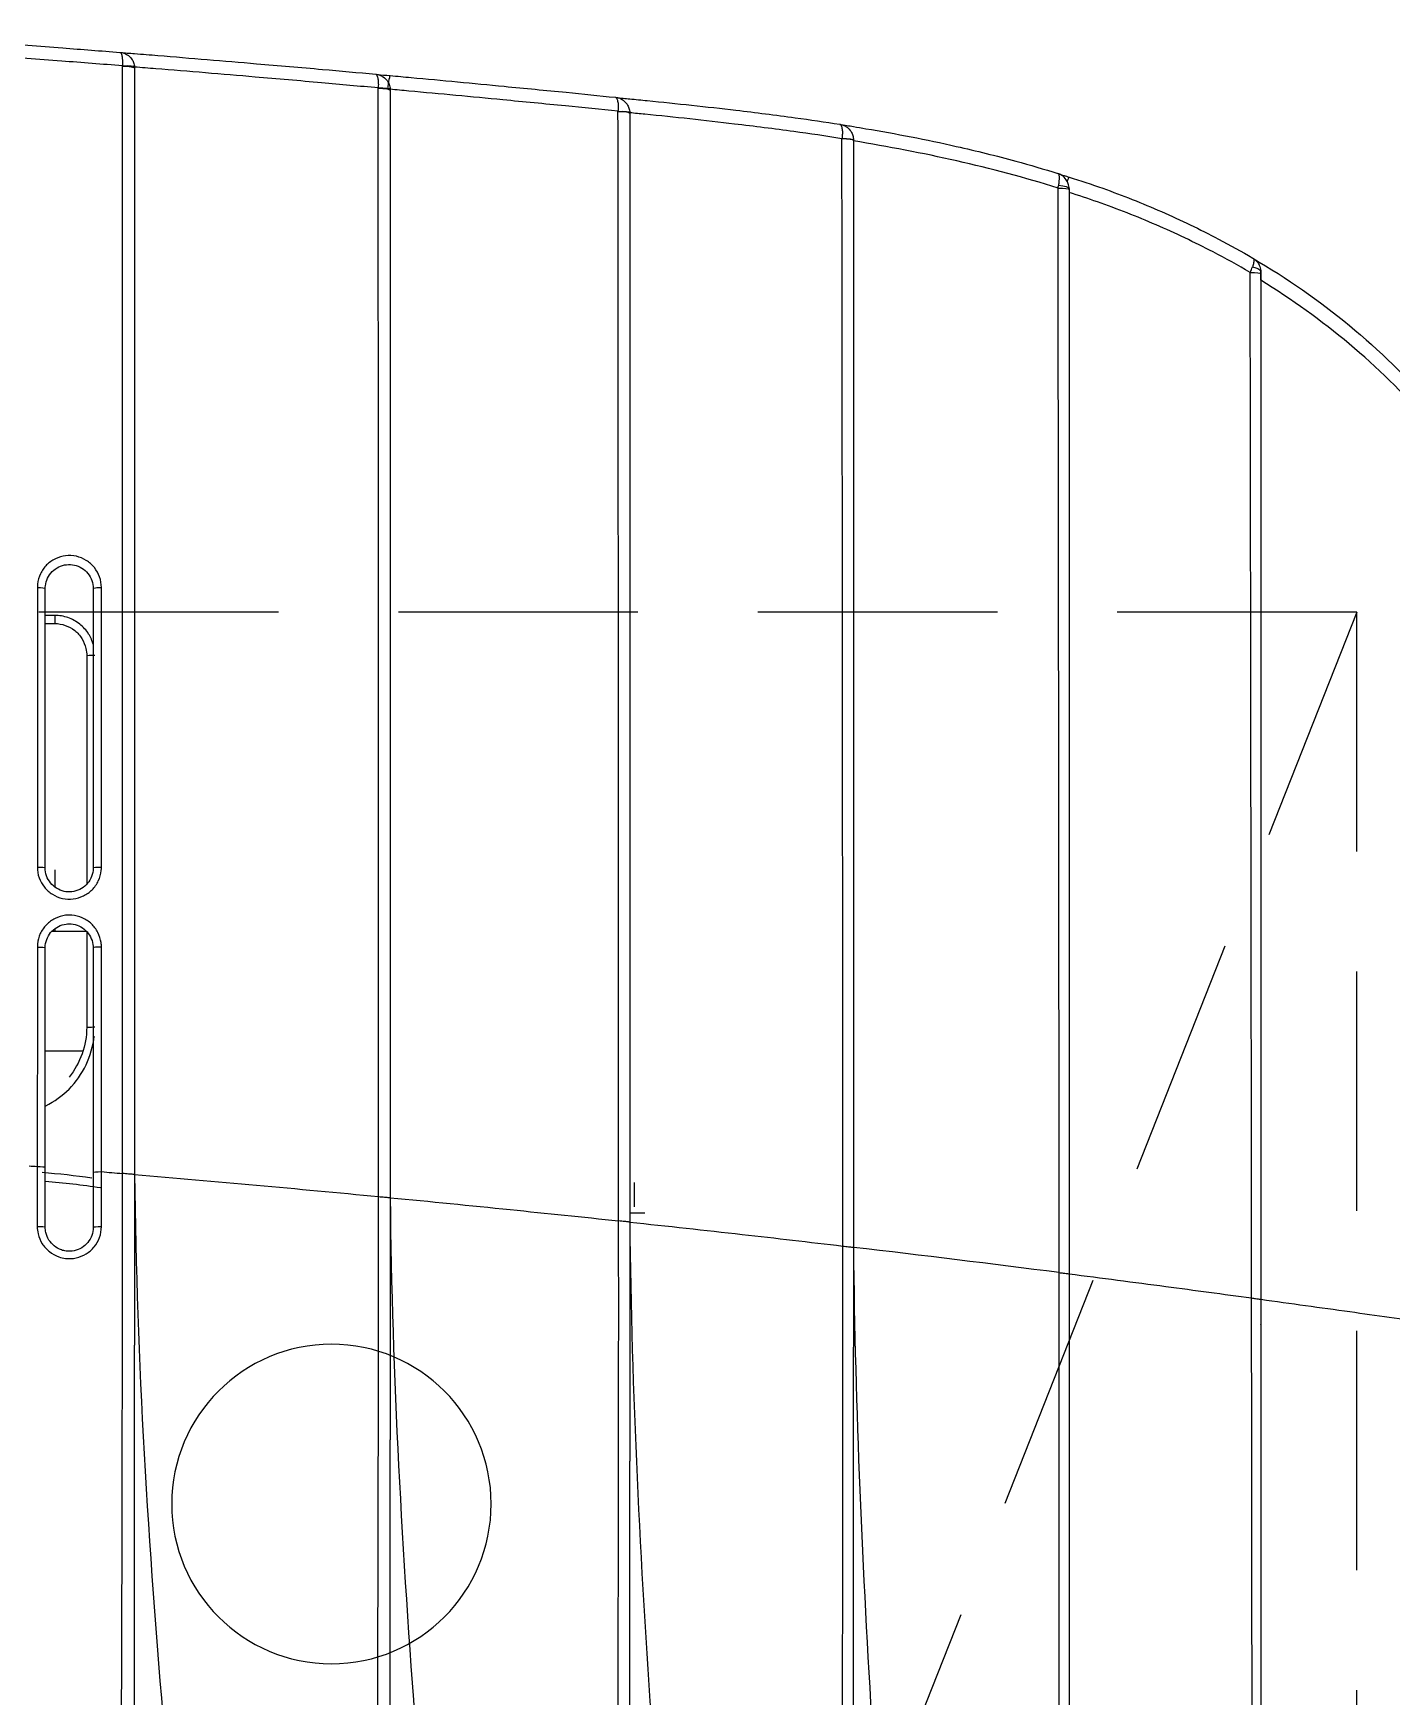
# Model space of a CAD drawing. Header units: millimetres. Extents: x 389217 to 432717, y 56032 to 85056.
# Drawn here: x 425436.2 to 425538.2, y 60834.2 to 60959.2 of the extents above; entities that cross this region are included whole.
import ezdxf

# ---------------------------------------------------------------- set-up
doc = ezdxf.new("R2010")
doc.units = ezdxf.units.MM
doc.header["$LTSCALE"] = 60
doc.linetypes.add('HIDDEN', pattern=[0.375, 0.25, -0.125])
doc.layers.add('06-LIGHT', color=4, linetype='Continuous')

# ---------------------------------------------------------------- blocks, each defined once
blk = doc.blocks.new('*U20')
at = {"color": 1, "linetype": 'HIDDEN'}
blk.add_line((39.94, 14.99), (1179.94, 464.99), dxfattribs=at)
at = {"color": 8}
for p, q in [((67.44, 94.76), (67.44, 97.1)), ((56.09, 96.5), (57.14, 96.5)), ((59.79, 96.5), (59.94, 96.5)), ((59.94, 94.5), (59.94, 96.69)), ((5.89, 91.5), (5.89, 91.5)), ((7.26, 75.5), (7.26, 75.5)), ((77.19, 60.2), (75.66, 60.2)), ((91.53, 33), (91.53, 33)), ((18.64, 21), (18.64, 21)), ((84.55, 21), (84.54, 21))]:
    blk.add_line(p, q, dxfattribs=at)
at = {"color": 1, "linetype": 'HIDDEN'}
blk.add_lwpolyline([(1179.94, 464.99), (1179.94, 14.99), (39.94, 14.99), (39.94, 464.99)], close=True, dxfattribs=at)
at = {"color": 8, "ltscale": 5}
blk.add_circle((95.79, 79.18), 10, dxfattribs=at)
at = {"color": 8}
for centre, major_axis, ratio, start_param, end_param in [((38.46, 97.6), (0, -0.5), 0.120728, 4.718615, 6.283185), ((55.96, 97.6), (0, 0.5), 0.10335, 1.576989, 3.141593), ((40.16, 96.5), (-0.5, 0), 0.00112, 1.53589, 3.141593), ((38.46, 93.6), (0, 0.5), 0.120552, 0, 1.609749), ((42.66, 94), (0, -0.5), 0.0349, 3.141593, 4.713595), ((55.96, 93.6), (0, -0.5), 0.103408, 3.141593, 4.75217), ((65.94, 94), (0, -0.5), 0.0349, 3.141593, 4.713595), ((5.87, 92.3), (0.067, 0.797), 0.161273, 1.629867, 3.14204), ((5.89, 92.3), (0, -0.8), 0.165536, 4.757669, 6.283185), ((7.25, 76.3), (0.052, 0.798), 0.150698, 1.642644, 3.141934), ((7.26, 76.3), (0, -0.8), 0.154906, 4.774382, 6.283185), ((8.7, 61.3), (0.033, 0.799), 0.136296, 1.657406, 3.14181), ((8.7, 61.3), (0, -0.8), 0.139682, 4.79332, 6.283185), ((10.39, 47.3), (0, 0.8), 0.145746, 1.678566, 3.141593), ((10.39, 47.3), (0, -0.8), 0.119511, 4.816375, 6.283185), ((13.43, 33.8), (0, -0.8), 0.265872, 4.896749, 6.283185), ((13.47, 33.8), (0, -0.8), 0.09375, 4.847187, 6.283185), ((18.64, 21.8), (0, 0.8), 0.414276, 1.924747, 3.141593), ((18.73, 21.8), (0, -0.8), 0.065781, 4.887072, 6.283185)]:
    blk.add_ellipse(centre, major_axis=major_axis, ratio=ratio, start_param=start_param, end_param=end_param, dxfattribs=at)
for points, degree, knots in [([(3.7, 108.5), (3.7, 108.5), (3.7, 108.5), (3.74, 107.97), (3.78, 107.43), (3.96, 104.72), (4.12, 102.54), (4.39, 98.91), (4.5, 97.46), (4.71, 94.81), (4.8, 93.61), (4.9, 92.42)], 3, [0, 0, 0, 0, 0.000004, 0.000004, 0.099857, 0.099857, 0.50649, 0.50649, 0.77742, 0.77742, 1, 1, 1, 1]), ([(5.74, 92.26), (5.64, 93.53), (5.54, 94.8), (5.33, 97.53), (5.22, 98.99), (4.95, 102.65), (4.79, 104.85), (4.61, 107.52), (4.57, 108.01), (4.54, 108.5), (4.54, 108.5), (4.54, 108.5)], 3, [0, 0, 0, 0, 0.233824, 0.233824, 0.504066, 0.504066, 0.909668, 0.909668, 0.999996, 0.999996, 1, 1, 1, 1]), ([(38.4, 93.58), (38.18, 93.58), (37.95, 93.62), (37.53, 93.77), (37.33, 93.88), (36.98, 94.16), (36.82, 94.34), (36.59, 94.72), (36.5, 94.93), (36.4, 95.37), (36.39, 95.6), (36.44, 96.04), (36.51, 96.26), (36.7, 96.67), (36.84, 96.85), (37.15, 97.17), (37.34, 97.3), (37.74, 97.49), (37.97, 97.56), (38.26, 97.59), (38.33, 97.59), (38.4, 97.59)], 3, [0, 0, 0, 0, 0.107882, 0.107882, 0.215881, 0.215881, 0.323448, 0.323448, 0.430427, 0.430427, 0.537061, 0.537061, 0.643664, 0.643664, 0.750524, 0.750524, 0.857857, 0.857857, 0.965748, 0.965748, 1, 1, 1, 1]), ([(38.46, 97.1), (38.41, 97.1), (38.36, 97.09), (38.14, 97.07), (37.97, 97.02), (37.67, 96.88), (37.53, 96.78), (37.29, 96.54), (37.19, 96.4), (37.04, 96.1), (36.99, 95.94), (36.96, 95.61), (36.96, 95.44), (37.04, 95.11), (37.1, 94.95), (37.28, 94.66), (37.39, 94.53), (37.66, 94.32), (37.81, 94.24), (38.13, 94.13), (38.3, 94.1), (38.46, 94.1)], 3, [0, 0, 0, 0, 0.034419, 0.034419, 0.142762, 0.142762, 0.250327, 0.250327, 0.357125, 0.357125, 0.463407, 0.463407, 0.569594, 0.569594, 0.676176, 0.676176, 0.783568, 0.783568, 0.891704, 0.891704, 1, 1, 1, 1]), ([(38.4, 97.59), (38.74, 97.59), (39.07, 97.59), (40.72, 97.59), (42.05, 97.59), (47.55, 97.59), (51.73, 97.59), (55.91, 97.59)], 3, [0, 0, 0, 0, 0.056754, 0.056754, 0.283771, 0.283771, 1, 1, 1, 1]), ([(55.91, 97.59), (56.14, 97.59), (56.37, 97.56), (56.79, 97.41), (56.99, 97.29), (57.34, 97.01), (57.5, 96.84), (57.73, 96.45), (57.82, 96.24), (57.92, 95.8), (57.93, 95.57), (57.87, 95.13), (57.81, 94.91), (57.62, 94.51), (57.48, 94.32), (57.17, 94), (56.98, 93.87), (56.57, 93.68), (56.35, 93.61), (56.06, 93.58), (55.98, 93.58), (55.91, 93.58)], 3, [0, 0, 0, 0, 0.10783, 0.10783, 0.215762, 0.215762, 0.323471, 0.323471, 0.430614, 0.430614, 0.537253, 0.537253, 0.64376, 0.64376, 0.750608, 0.750608, 0.858075, 0.858075, 0.966084, 0.966084, 1, 1, 1, 1]), ([(55.96, 94.1), (56.02, 94.1), (56.07, 94.1), (56.29, 94.12), (56.46, 94.17), (56.76, 94.32), (56.9, 94.42), (57.14, 94.65), (57.24, 94.79), (57.39, 95.09), (57.43, 95.26), (57.47, 95.59), (57.47, 95.76), (57.39, 96.08), (57.33, 96.24), (57.15, 96.53), (57.04, 96.66), (56.77, 96.87), (56.62, 96.96), (56.3, 97.07), (56.13, 97.1), (55.96, 97.1)], 3, [0, 0, 0, 0, 0.034044, 0.034044, 0.142449, 0.142449, 0.250168, 0.250168, 0.356996, 0.356996, 0.463211, 0.463211, 0.569418, 0.569418, 0.67619, 0.67619, 0.783761, 0.783761, 0.891835, 0.891835, 1, 1, 1, 1]), ([(60.92, 93.58), (60.82, 93.58), (60.73, 93.58), (60.42, 93.63), (60.2, 93.7), (59.8, 93.91), (59.61, 94.04), (59.31, 94.37), (59.18, 94.57), (59, 94.98), (58.94, 95.2), (58.91, 95.56), (58.91, 95.7), (58.96, 96.06), (59.03, 96.28), (59.23, 96.68), (59.36, 96.87), (59.68, 97.18), (59.87, 97.31), (60.28, 97.5), (60.5, 97.56), (60.79, 97.59), (60.85, 97.59), (60.92, 97.59)], 3, [0, 0, 0, 0, 0.043237, 0.043237, 0.151417, 0.151417, 0.259221, 0.259221, 0.366628, 0.366628, 0.473779, 0.473779, 0.539795, 0.539795, 0.647301, 0.647301, 0.754686, 0.754686, 0.862228, 0.862228, 0.97008, 0.97008, 1, 1, 1, 1]), ([(60.96, 97.1), (60.92, 97.1), (60.87, 97.1), (60.66, 97.07), (60.49, 97.03), (60.18, 96.89), (60.04, 96.79), (59.8, 96.56), (59.7, 96.42), (59.55, 96.12), (59.5, 95.95), (59.47, 95.68), (59.46, 95.58), (59.48, 95.31), (59.53, 95.14), (59.66, 94.84), (59.76, 94.69), (59.99, 94.45), (60.13, 94.34), (60.43, 94.19), (60.59, 94.13), (60.83, 94.1), (60.9, 94.1), (60.96, 94.1)], 3, [0, 0, 0, 0, 0.029999, 0.029999, 0.138229, 0.138229, 0.245973, 0.245973, 0.35332, 0.35332, 0.460576, 0.460576, 0.526373, 0.526373, 0.633179, 0.633179, 0.740371, 0.740371, 0.848192, 0.848192, 0.95664, 0.95664, 1, 1, 1, 1]), ([(60.92, 97.59), (61.25, 97.59), (61.58, 97.59), (63.24, 97.59), (64.56, 97.59), (68.81, 97.59), (71.73, 97.6), (74.66, 97.6), (74.66, 97.6), (74.66, 97.6)], 3, [0, 0, 0, 0, 0.072467, 0.072467, 0.362336, 0.362336, 0.999996, 0.999996, 1, 1, 1, 1]), ([(70.85, 97.07), (70.59, 96.53), (70.23, 96.03), (68.93, 94.73), (67.75, 94.17), (66.5, 94.03)], 3, [0, 0, 0, 0, 0.32606, 0.32606, 1, 1, 1, 1]), ([(74.66, 97.6), (74.66, 97.6), (74.66, 97.6), (74.99, 97.6), (75.32, 97.6), (76.58, 97.6), (77.5, 97.6), (78.43, 97.6)], 3, [0, 0, 0, 0, 0.000016, 0.000016, 0.264399, 0.264399, 1, 1, 1, 1]), ([(78.43, 97.6), (78.57, 97.6), (78.72, 97.58), (79.09, 97.5), (79.3, 97.41), (79.68, 97.17), (79.85, 97.01), (80.13, 96.66), (80.24, 96.46), (80.36, 96.11), (80.39, 95.97), (80.44, 95.61), (80.43, 95.38), (80.33, 94.94), (80.25, 94.73), (80.01, 94.35), (79.86, 94.18), (79.52, 93.89), (79.32, 93.78), (78.89, 93.62), (78.66, 93.58), (78.42, 93.58)], 3, [0, 0, 0, 0, 0.070469, 0.070469, 0.178273, 0.178273, 0.285981, 0.285981, 0.393451, 0.393451, 0.45984, 0.45984, 0.56702, 0.56702, 0.674158, 0.674158, 0.781457, 0.781457, 0.889124, 0.889124, 1, 1, 1, 1]), ([(78.46, 94.1), (78.47, 94.1), (78.47, 94.1), (78.65, 94.1), (78.82, 94.13), (79.13, 94.24), (79.28, 94.33), (79.54, 94.54), (79.66, 94.67), (79.83, 94.96), (79.89, 95.12), (79.97, 95.44), (79.97, 95.62), (79.94, 95.89), (79.92, 95.99), (79.83, 96.25), (79.74, 96.4), (79.53, 96.66), (79.4, 96.78), (79.12, 96.96), (78.96, 97.02), (78.69, 97.08), (78.58, 97.1), (78.46, 97.1)], 3, [0, 0, 0, 0, 0.002854, 0.002854, 0.111107, 0.111107, 0.219012, 0.219012, 0.32633, 0.32633, 0.433264, 0.433264, 0.540124, 0.540124, 0.606323, 0.606323, 0.713618, 0.713618, 0.821361, 0.821361, 0.929377, 0.929377, 1, 1, 1, 1]), ([(42, 94.08), (41.76, 94.15), (41.53, 94.25), (41.08, 94.53), (40.87, 94.72), (40.52, 95.16), (40.38, 95.41), (40.2, 95.94), (40.15, 96.22), (40.15, 96.5)], 3, [0, 0, 0, 0, 0.228215, 0.228215, 0.485519, 0.485519, 0.742758, 0.742758, 1, 1, 1, 1]), ([(40.66, 96.5), (40.66, 96.28), (40.7, 96.05), (40.85, 95.63), (40.96, 95.43), (41.24, 95.08), (41.41, 94.92), (41.79, 94.69), (42.01, 94.6), (42.37, 94.52), (42.52, 94.5), (42.66, 94.5)], 3, [0, 0, 0, 0, 0.214742, 0.214742, 0.429493, 0.429493, 0.644321, 0.644321, 0.859295, 0.859295, 1, 1, 1, 1]), ([(55.91, 93.58), (55.58, 93.58), (55.25, 93.58), (53.59, 93.58), (52.27, 93.58), (46.76, 93.58), (42.58, 93.58), (38.4, 93.58)], 3, [0, 0, 0, 0, 0.056755, 0.056755, 0.283775, 0.283775, 1, 1, 1, 1]), ([(74.98, 93.58), (74.98, 93.58), (74.98, 93.58), (74.65, 93.58), (74.32, 93.58), (72.66, 93.58), (71.33, 93.58), (66.97, 93.58), (63.94, 93.58), (60.92, 93.58)], 3, [0, 0, 0, 0, 0.000004, 0.000004, 0.070781, 0.070781, 0.353888, 0.353888, 1, 1, 1, 1]), ([(78.42, 93.58), (78.09, 93.58), (77.76, 93.58), (76.61, 93.58), (75.8, 93.58), (74.98, 93.58), (74.98, 93.58), (74.98, 93.58)], 3, [0, 0, 0, 0, 0.289659, 0.289659, 0.999983, 0.999983, 1, 1, 1, 1]), ([(4.9, 92.42), (4.9, 92.42), (4.9, 92.42), (4.9, 92.4), (4.91, 92.38), (4.95, 92.35), (4.98, 92.34), (5.08, 92.3), (5.16, 92.29), (5.31, 92.27), (5.39, 92.26), (5.55, 92.26), (5.65, 92.26), (5.74, 92.26)], 3, [0, 0, 0, 0, 0.004579, 0.004579, 0.181838, 0.181838, 0.349144, 0.349144, 0.6109, 0.6109, 0.796796, 0.796796, 1, 1, 1, 1]), ([(4.9, 92.42), (4.9, 92.42), (4.9, 92.42), (4.9, 92.33), (4.92, 92.25), (4.97, 92.1), (5.01, 92.03), (5.11, 91.86), (5.2, 91.77), (5.37, 91.64), (5.45, 91.6), (5.62, 91.53), (5.71, 91.51), (5.81, 91.5)], 3, [0, 0, 0, 0, 0.004579, 0.004579, 0.181841, 0.181841, 0.349149, 0.349149, 0.610898, 0.610898, 0.796793, 0.796793, 1, 1, 1, 1]), ([(75.09, 92.26), (69.32, 92.26), (63.54, 92.26), (51.83, 92.26), (45.9, 92.26), (33.39, 92.26), (26.81, 92.26), (15.41, 92.26), (10.58, 92.26), (5.76, 92.26)], 3, [0, 0, 0, 0, 0.249054, 0.249054, 0.505367, 0.505367, 0.790188, 0.790188, 1, 1, 1, 1]), ([(75.16, 91.5), (75.16, 91.52), (75.15, 91.56), (75.13, 91.86), (75.11, 92.13), (75.09, 92.26)], 3, [0, 0, 0, 0, 0.333195, 0.666203, 1, 1, 1, 1]), ([(4.97, 91.5), (4.97, 91.5), (4.97, 91.5), (5.01, 91.01), (5.05, 90.53), (5.26, 87.99), (5.43, 85.92), (5.72, 82.49), (5.84, 81.11), (6.06, 78.63), (6.16, 77.52), (6.26, 76.41)], 3, [0, 0, 0, 0, 0.000004, 0.000004, 0.096735, 0.096735, 0.506429, 0.506429, 0.779373, 0.779373, 1, 1, 1, 1]), ([(7.12, 76.25), (7.02, 77.43), (6.91, 78.61), (6.68, 81.18), (6.56, 82.57), (6.26, 86.03), (6.09, 88.11), (5.89, 90.62), (5.85, 91.06), (5.82, 91.5), (5.82, 91.5), (5.82, 91.5)], 3, [0, 0, 0, 0, 0.232545, 0.232545, 0.504897, 0.504897, 0.913704, 0.913704, 0.999996, 0.999996, 1, 1, 1, 1]), ([(5.89, 91.5), (10.7, 91.5), (15.53, 91.5), (26.92, 91.5), (33.49, 91.5), (45.99, 91.5), (51.92, 91.5), (63.62, 91.5), (69.39, 91.5), (75.16, 91.5)], 3, [0, 0, 0, 0, 0.20974, 0.20974, 0.494552, 0.494552, 0.750903, 0.750903, 1, 1, 1, 1]), ([(6.26, 76.41), (6.26, 76.41), (6.26, 76.41), (6.27, 76.4), (6.27, 76.4), (6.27, 76.38), (6.28, 76.37), (6.32, 76.34), (6.36, 76.32), (6.45, 76.29), (6.53, 76.27), (6.69, 76.25), (6.77, 76.25), (6.94, 76.24), (7.03, 76.25), (7.12, 76.25)], 3, [0, 0, 0, 0, 0.004554, 0.004554, 0.044272, 0.044272, 0.184889, 0.184889, 0.355045, 0.355045, 0.613023, 0.613023, 0.798214, 0.798214, 1, 1, 1, 1]), ([(6.26, 76.41), (6.26, 76.41), (6.27, 76.41), (6.27, 76.38), (6.27, 76.37), (6.28, 76.28), (6.3, 76.22), (6.35, 76.08), (6.39, 76.01), (6.5, 75.84), (6.58, 75.75), (6.75, 75.63), (6.83, 75.59), (7, 75.53), (7.1, 75.51), (7.2, 75.5)], 3, [0, 0, 0, 0, 0.004555, 0.004555, 0.044275, 0.044275, 0.184893, 0.184893, 0.355049, 0.355049, 0.61302, 0.61302, 0.79821, 0.79821, 1, 1, 1, 1]), ([(76.54, 76.23), (76.55, 76.1), (76.57, 75.84), (76.6, 75.56), (76.61, 75.52), (76.61, 75.5)], 3, [0, 0, 0, 0, 0.336886, 0.669865, 1, 1, 1, 1]), ([(6.35, 75.5), (6.35, 75.5), (6.35, 75.5), (6.39, 75.06), (6.43, 74.63), (6.65, 72.25), (6.83, 70.31), (7.15, 67.07), (7.27, 65.77), (7.5, 63.45), (7.61, 62.43), (7.71, 61.4)], 3, [0, 0, 0, 0, 0.000004, 0.000004, 0.093122, 0.093122, 0.506225, 0.506225, 0.781415, 0.781415, 1, 1, 1, 1]), ([(8.58, 61.24), (8.47, 62.33), (8.36, 63.43), (8.12, 65.84), (8, 67.14), (7.68, 70.41), (7.5, 72.38), (7.28, 74.72), (7.24, 75.11), (7.21, 75.5), (7.21, 75.5), (7.21, 75.5)], 3, [0, 0, 0, 0, 0.231179, 0.231179, 0.505815, 0.505815, 0.918087, 0.918087, 0.999996, 0.999996, 1, 1, 1, 1]), ([(7.26, 75.5), (23.13, 75.5), (41.41, 75.5), (58.56, 75.5), (76.61, 75.5)], 2, [0, 0, 0, 0.492905, 0.492905, 1, 1, 1]), ([(76.61, 75.5), (76.85, 73), (77.33, 68.21), (77.82, 63.45), (78.06, 61.2)], 3, [0, 0, 0, 0, 0.524499, 1, 1, 1, 1]), ([(7.71, 61.4), (7.71, 61.4), (7.71, 61.4), (7.71, 61.39), (7.71, 61.38), (7.72, 61.36), (7.73, 61.35), (7.78, 61.32), (7.81, 61.3), (7.91, 61.27), (7.99, 61.25), (8.15, 61.23), (8.23, 61.23), (8.4, 61.23), (8.49, 61.23), (8.58, 61.24)], 3, [0, 0, 0, 0, 0.004516, 0.004516, 0.060274, 0.060274, 0.189768, 0.189768, 0.363921, 0.363921, 0.61661, 0.61661, 0.800474, 0.800474, 1, 1, 1, 1]), ([(7.71, 61.4), (7.71, 61.4), (7.71, 61.4), (7.71, 61.37), (7.72, 61.34), (7.73, 61.25), (7.75, 61.19), (7.8, 61.06), (7.84, 60.99), (7.96, 60.82), (8.05, 60.74), (8.22, 60.62), (8.3, 60.58), (8.47, 60.52), (8.57, 60.5), (8.66, 60.5)], 3, [0, 0, 0, 0, 0.004516, 0.004516, 0.060277, 0.060277, 0.189772, 0.189772, 0.363924, 0.363924, 0.616606, 0.616606, 0.800469, 0.800469, 1, 1, 1, 1]), ([(7.72, 61.35), (7.75, 61.07), (7.78, 60.78), (7.84, 60.14), (7.88, 59.77), (8.1, 57.56), (8.3, 55.7), (8.66, 52.62), (8.82, 51.38), (9.12, 49.21), (9.25, 48.28), (9.4, 47.35)], 3, [0, 0, 0, 0, 0.060502, 0.060502, 0.138457, 0.138457, 0.534383, 0.534383, 0.798681, 0.798681, 1, 1, 1, 1]), ([(10.3, 47.22), (10.14, 48.22), (9.99, 49.22), (9.69, 51.46), (9.53, 52.7), (9.16, 55.81), (8.96, 57.68), (8.74, 59.87), (8.71, 60.18), (8.68, 60.5), (8.68, 60.5), (8.68, 60.5)], 3, [0, 0, 0, 0, 0.227114, 0.227114, 0.507581, 0.507581, 0.928515, 0.928515, 0.999968, 0.999968, 1, 1, 1, 1]), ([(78.14, 60.5), (78.14, 60.52), (78.13, 60.55), (78.1, 60.82), (78.08, 61.07), (78.06, 61.2)], 3, [0, 0, 0, 0, 0.326547, 0.659518, 1, 1, 1, 1]), ([(78.14, 60.5), (78.39, 58.15), (78.88, 53.68), (79.39, 49.25), (79.64, 47.16)], 3, [0, 0, 0, 0, 0.524989, 1, 1, 1, 1]), ([(9.4, 47.35), (9.4, 47.35), (9.4, 47.34), (9.4, 47.34), (9.4, 47.33), (9.41, 47.31), (9.42, 47.3), (9.46, 47.27), (9.5, 47.25), (9.6, 47.22), (9.68, 47.21), (9.84, 47.19), (9.91, 47.19), (10.08, 47.2), (10.18, 47.2), (10.27, 47.21)], 3, [0, 0, 0, 0, 0.004561, 0.004561, 0.045321, 0.045321, 0.183106, 0.183106, 0.351747, 0.351747, 0.609125, 0.609125, 0.796595, 0.796595, 1, 1, 1, 1]), ([(9.4, 47.35), (9.4, 47.34), (9.4, 47.34), (9.4, 47.32), (9.41, 47.3), (9.43, 47.22), (9.45, 47.16), (9.5, 47.03), (9.54, 46.96), (9.66, 46.8), (9.76, 46.71), (9.93, 46.6), (10.02, 46.57), (10.19, 46.51), (10.29, 46.5), (10.39, 46.5)], 3, [0, 0, 0, 0, 0.00456, 0.00456, 0.045326, 0.045326, 0.183125, 0.183125, 0.351772, 0.351772, 0.609152, 0.609152, 0.796616, 0.796616, 1, 1, 1, 1]), ([(79.64, 47.16), (79.65, 47.04), (79.68, 46.8), (79.71, 46.55), (79.72, 46.52), (79.72, 46.5)], 3, [0, 0, 0, 0, 0.344544, 0.677528, 1, 1, 1, 1]), ([(9.54, 46.5), (9.54, 46.5), (9.54, 46.5), (9.58, 46.24), (9.63, 45.98), (9.99, 43.82), (10.36, 41.93), (11.06, 38.81), (11.37, 37.56), (11.95, 35.45), (12.21, 34.57), (12.48, 33.7)], 3, [0, 0, 0, 0, 0.000005, 0.000005, 0.060466, 0.060466, 0.498822, 0.498822, 0.791344, 0.791344, 1, 1, 1, 1]), ([(13.22, 33.65), (13.13, 33.63), (13.03, 33.62), (12.87, 33.6), (12.8, 33.6), (12.65, 33.6), (12.58, 33.62), (12.51, 33.66), (12.49, 33.68), (12.48, 33.7), (12.48, 33.7), (12.48, 33.7)], 3, [0, 0, 0, 0, 0.244338, 0.244338, 0.46683, 0.46683, 0.78498, 0.78498, 0.994908, 0.994908, 1, 1, 1, 1]), ([(13.43, 33), (13.33, 33), (13.22, 33.02), (13.04, 33.08), (12.95, 33.12), (12.76, 33.25), (12.67, 33.35), (12.55, 33.53), (12.51, 33.61), (12.48, 33.7), (12.48, 33.7), (12.48, 33.7)], 3, [0, 0, 0, 0, 0.244299, 0.244299, 0.466785, 0.466785, 0.784954, 0.784954, 0.994912, 0.994912, 1, 1, 1, 1]), ([(12.48, 33.7), (12.53, 33.57), (12.57, 33.44), (12.64, 33.21), (12.67, 33.1), (12.71, 33), (12.71, 33), (12.71, 33)], 3, [0, 0, 0, 0, 0.553326, 0.553326, 0.999919, 0.999919, 1, 1, 1, 1]), ([(81.3, 33.62), (81.31, 33.53), (81.32, 33.45), (81.34, 33.29), (81.35, 33.23), (81.36, 33.12), (81.37, 33.07), (81.38, 33.02), (81.38, 33), (81.38, 33)], 3, [0, 0, 0, 0, 0.251918, 0.251918, 0.503947, 0.503947, 0.754391, 0.754391, 1, 1, 1, 1]), ([(12.71, 33), (12.71, 33), (12.71, 33), (12.93, 32.29), (13.16, 31.59), (13.85, 29.65), (14.34, 28.42), (15.39, 26), (15.97, 24.81), (16.97, 22.92), (17.36, 22.2), (17.78, 21.49)], 3, [0, 0, 0, 0, 0.000005, 0.000005, 0.176011, 0.176011, 0.489497, 0.489497, 0.803985, 0.803985, 1, 1, 1, 1]), ([(18.67, 21.66), (18.23, 22.42), (17.8, 23.2), (16.79, 25.15), (16.22, 26.34), (15.18, 28.75), (14.7, 29.98), (14.05, 31.81), (13.86, 32.4), (13.67, 33)], 3, [0, 0, 0, 0, 0.213946, 0.213946, 0.53186, 0.53186, 0.848701, 0.848701, 1, 1, 1, 1]), ([(81.38, 33), (81.64, 30.97), (82.14, 27.12), (82.65, 23.34), (82.89, 21.57)], 3, [0, 0, 0, 0, 0.525747, 1, 1, 1, 1]), ([(17.78, 21.49), (17.78, 21.49), (17.78, 21.49), (17.79, 21.47), (17.82, 21.45), (17.91, 21.43), (17.98, 21.43), (18.15, 21.46), (18.24, 21.49), (18.33, 21.52)], 3, [0, 0, 0, 0, 0.00621, 0.00621, 0.286125, 0.286125, 0.666926, 0.666926, 1, 1, 1, 1]), ([(17.78, 21.49), (17.78, 21.49), (17.78, 21.49), (17.83, 21.41), (17.89, 21.33), (18.06, 21.18), (18.18, 21.11), (18.41, 21.02), (18.53, 21), (18.64, 21)], 3, [0, 0, 0, 0, 0.006203, 0.006203, 0.286153, 0.286153, 0.666961, 0.666961, 1, 1, 1, 1]), ([(18.64, 21), (18.64, 21), (18.65, 21), (18.67, 21), (18.7, 21), (18.73, 21)], 3, [0, 0, 0, 0, 0.078683, 0.078683, 1, 1, 1, 1]), ([(19.17, 21), (19, 21), (18.83, 21), (18.66, 21), (18.65, 21), (18.64, 21)], 3, [0, 0, 0, 0, 0.941032, 0.941032, 1, 1, 1, 1]), ([(82.89, 21.57), (74.02, 21.58), (65.16, 21.59), (46.46, 21.62), (36.63, 21.63), (24.09, 21.65), (21.38, 21.66), (18.67, 21.66)], 3, [0, 0, 0, 0, 0.413984, 0.413984, 0.873443, 0.873443, 1, 1, 1, 1]), ([(18.73, 21), (21.43, 21), (24.14, 21), (36.67, 21), (46.5, 21), (65.21, 21), (74.09, 21), (82.97, 21)], 3, [0, 0, 0, 0, 0.12646, 0.12646, 0.585568, 0.585568, 1, 1, 1, 1]), ([(19.17, 21), (29.56, 21), (39.96, 21), (61.12, 21), (71.89, 21), (82.76, 21), (82.87, 21), (82.97, 21)], 3, [0, 0, 0, 0, 0.488967, 0.488967, 0.995055, 0.995055, 1, 1, 1, 1]), ([(110.14, 21.54), (101.06, 21.55), (91.97, 21.57), (82.89, 21.57), (82.89, 21.57), (82.89, 21.57)], 3, [0, 0, 0, 0, 0.999998, 0.999998, 1, 1, 1, 1]), ([(82.89, 21.57), (82.9, 21.49), (82.92, 21.33), (82.95, 21.15), (82.96, 21.02), (82.97, 21.01), (82.97, 21)], 3, [0, 0, 0, 0, 0.261241, 0.499485, 0.75052, 1, 1, 1, 1]), ([(82.97, 21), (83.23, 19.12), (83.72, 15.58), (84.21, 12.13), (84.44, 10.53)], 3, [0, 0, 0, 0, 0.525941, 1, 1, 1, 1])]:
    blk.add_open_spline(points, degree=degree, knots=knots, dxfattribs=at)
for points, degree in [([(74.62, 98.1), (74.63, 97.93), (74.64, 97.76), (74.66, 97.6)], 3), ([(55.96, 97.1), (50.13, 97.1), (44.29, 97.1), (38.46, 97.1)], 3), ([(40.15, 96.5), (40.15, 96.7), (40.15, 96.9), (40.15, 97.1)], 3), ([(40.66, 97.1), (40.66, 96.9), (40.66, 96.7), (40.66, 96.5)], 3), ([(60.92, 97.59), (60.92, 97.33), (60.94, 97.1), (60.96, 97.1)], 3), ([(74.7, 97.1), (70.12, 97.1), (65.54, 97.1), (60.96, 97.1)], 3), ([(74.66, 97.6), (74.66, 97.33), (74.68, 97.1), (74.7, 97.1)], 3), ([(78.46, 97.1), (77.21, 97.1), (75.95, 97.1), (74.7, 97.1)], 3), ([(75.39, 94.19), (75.24, 95.22), (75.12, 96.25), (75.04, 97.28)], 3), ([(75.57, 97.1), (75.67, 95.94), (75.8, 94.78), (75.98, 93.64)], 3), ([(78.46, 97.1), (78.44, 97.1), (78.43, 97.33), (78.43, 97.6)], 3), ([(65.94, 94.5), (67.07, 94.5), (68.19, 94.9), (69.06, 95.6)], 3), ([(38.46, 94.1), (44.29, 94.1), (50.13, 94.1), (55.96, 94.1)], 3), ([(42.66, 94.5), (47.43, 94.5), (52.2, 94.5), (56.97, 94.5)], 3), ([(59.97, 94.5), (61.96, 94.5), (63.95, 94.5), (65.94, 94.5)], 3), ([(60.92, 93.58), (60.91, 93.85), (60.94, 94.1), (60.96, 94.1)], 3), ([(60.96, 94.1), (65.65, 94.1), (70.34, 94.1), (75.03, 94.1)], 3), ([(75.03, 94.1), (75, 94.1), (74.98, 93.85), (74.98, 93.58)], 3), ([(75.03, 94.1), (76.17, 94.1), (77.32, 94.1), (78.46, 94.1)], 3), ([(78.46, 94.1), (78.44, 94.1), (78.42, 93.85), (78.42, 93.58)], 3), ([(74.98, 93.58), (75.02, 93.14), (75.06, 92.7), (75.09, 92.26)], 3), ([(4.9, 92.42), (4.93, 92.11), (4.95, 91.81), (4.97, 91.5)], 3), ([(5.76, 92.26), (5.75, 92.26), (5.75, 92.26), (5.74, 92.26)], 3), ([(110.14, 92.32), (98.45, 92.28), (86.76, 92.26), (75.09, 92.26)], 3), ([(5.81, 91.5), (5.83, 91.5), (5.86, 91.5), (5.89, 91.5)], 3), ([(75.16, 91.5), (78.72, 91.5), (82.28, 91.5), (85.84, 91.5)], 3), ([(75.16, 91.5), (86.81, 91.39), (98.49, 90.64), (110.14, 89.64)], 3), ([(75.16, 91.5), (75.16, 91.5), (75.16, 91.5), (75.16, 91.5)], 3), ([(75.16, 91.5), (75.59, 86.42), (76.05, 81.31), (76.54, 76.23)], 3), ([(110.14, 91.5), (102.03, 91.5), (93.93, 91.5), (85.84, 91.5)], 3), ([(6.28, 76.32), (6.3, 76.05), (6.33, 75.77), (6.35, 75.5)], 3), ([(7.14, 76.25), (7.13, 76.25), (7.13, 76.25), (7.12, 76.25)], 3), ([(76.54, 76.23), (53.32, 76.23), (30.15, 76.24), (7.14, 76.25)], 3), ([(110.14, 76.29), (98.93, 76.25), (87.73, 76.23), (76.54, 76.23)], 3), ([(6.35, 75.5), (6.35, 75.54), (6.73, 75.61), (7.2, 75.66)], 3), ([(7.2, 75.5), (7.22, 75.5), (7.24, 75.5), (7.26, 75.5)], 3), ([(7.26, 75.5), (30.26, 75.5), (53.41, 75.5), (76.61, 75.5)], 3), ([(76.61, 75.5), (77.01, 75.5), (77.42, 75.5), (77.82, 75.5)], 3), ([(76.61, 75.5), (87.78, 75.39), (98.97, 74.75), (110.14, 73.89)], 3), ([(76.61, 75.5), (76.61, 75.5), (76.61, 75.5), (76.61, 75.5)], 3), ([(77.82, 75.5), (81.93, 75.5), (86.03, 75.5), (90.14, 75.5)], 3), ([(90.14, 75.5), (90.69, 75.5), (91.23, 75.5), (91.78, 75.5)], 3), ([(110.14, 75.5), (104.02, 75.5), (97.89, 75.5), (91.78, 75.5)], 3), ([(8.59, 61.24), (8.59, 61.24), (8.59, 61.24), (8.58, 61.24)], 3), ([(78.06, 61.2), (54.84, 61.2), (31.66, 61.22), (8.59, 61.24)], 3), ([(8.66, 60.5), (8.68, 60.5), (8.69, 60.5), (8.7, 60.5)], 3), ([(8.7, 60.5), (31.76, 60.5), (54.93, 60.5), (78.14, 60.5)], 3), ([(77.56, 60.5), (77.56, 60.19), (77.56, 59.87), (77.56, 59.56)], 3), ([(110.14, 61.24), (99.44, 61.21), (88.75, 61.19), (78.06, 61.2)], 3), ([(78.14, 60.5), (82.03, 60.5), (85.93, 60.5), (89.82, 60.5)], 3), ([(78.14, 60.5), (88.8, 60.4), (99.48, 59.85), (110.14, 59.1)], 3), ([(78.14, 60.5), (78.14, 60.5), (78.14, 60.5), (78.14, 60.5)], 3), ([(89.82, 60.5), (90.92, 60.5), (92.02, 60.5), (93.11, 60.5)], 3), ([(110.14, 60.5), (104.46, 60.5), (98.79, 60.5), (93.11, 60.5)], 3), ([(9.41, 47.35), (9.45, 47.06), (9.49, 46.78), (9.54, 46.5)], 3), ([(10.3, 47.22), (10.29, 47.22), (10.28, 47.21), (10.27, 47.21)], 3), ([(79.64, 47.16), (56.48, 47.17), (33.35, 47.19), (10.3, 47.22)], 3), ([(110.14, 47.19), (99.97, 47.16), (89.8, 47.15), (79.64, 47.16)], 3), ([(10.39, 46.5), (33.44, 46.5), (56.56, 46.5), (79.72, 46.5)], 3), ([(10.39, 46.5), (10.39, 46.5), (10.39, 46.5), (10.39, 46.5)], 3), ([(13.39, 33.69), (12.09, 37.86), (11.15, 42.17), (10.44, 46.5)], 3), ([(79.72, 46.5), (80.86, 46.5), (82, 46.5), (83.14, 46.5)], 3), ([(79.72, 46.5), (89.85, 46.4), (100, 45.93), (110.14, 45.31)], 3), ([(79.72, 46.5), (79.72, 46.5), (79.72, 46.5), (79.72, 46.5)], 3), ([(81.3, 33.62), (80.76, 37.84), (80.23, 42.16), (79.72, 46.5)], 3), ([(83.14, 46.5), (84.09, 46.5), (85.03, 46.5), (85.98, 46.5)], 3), ([(110.14, 46.5), (102.08, 46.5), (94.03, 46.5), (85.98, 46.5)], 3), ([(13.39, 33.69), (13.34, 33.68), (13.28, 33.67), (13.22, 33.65)], 3), ([(81.3, 33.62), (58.63, 33.63), (35.99, 33.66), (13.39, 33.69)], 3), ([(110.14, 33.63), (100.52, 33.61), (90.91, 33.61), (81.3, 33.62)], 3), ([(12.71, 33), (12.7, 33.01), (12.8, 33.05), (12.97, 33.11)], 3), ([(13.43, 33), (13.44, 33), (13.46, 33), (13.47, 33)], 3), ([(13.47, 33), (36.07, 33), (58.71, 33), (81.38, 33)], 3), ([(81.38, 33), (90.96, 33), (100.55, 33), (110.14, 33)], 3), ([(81.38, 33), (81.38, 33)], 1), ([(17.79, 21.49), (20.27, 17.25), (23.41, 13.38), (27.13, 10.24)], 3), ([(18.67, 21.66), (18.56, 21.61), (18.44, 21.56), (18.33, 21.52)], 3), ([(27.93, 10.61), (24.48, 13.56), (21.57, 17.12), (19.17, 21)], 3), ([(82.97, 21), (92.03, 21), (101.08, 21), (110.14, 21)], 3), ([(82.97, 21), (82.97, 21)], 1)]:
    blk.add_open_spline(points, degree=degree, dxfattribs=at)

msp = doc.modelspace()

# ---------------------------------------------------------------- block references
at = {"layer": '06-LIGHT', "xscale": -1.2, "yscale": 1.2, "zscale": 1.2, "rotation": 89.99999999999982}
msp.add_blockref('*U20', (425553.57, 60963.67), dxfattribs=at)

doc.saveas('drawing.dxf')
